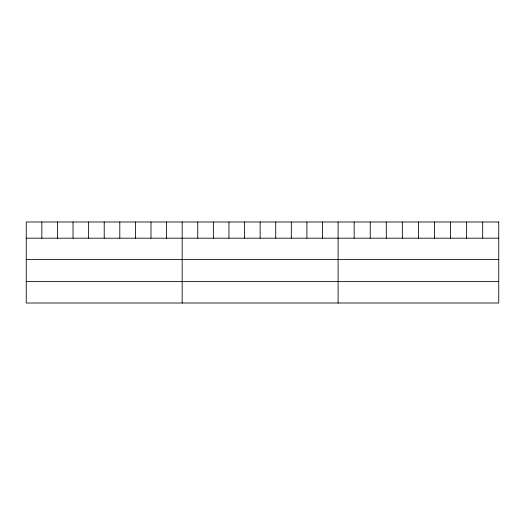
<?xml version="1.0" encoding="UTF-8"?>
<svg xmlns="http://www.w3.org/2000/svg" width="525" height="525" viewBox="0 0 525 525"><rect width="100%" height="100%" fill="white"/><g stroke="black" fill="none" stroke-linecap="round" stroke-linejoin="round"><path stroke-width="0.79" d="M26.25 238.179L498.75 238.179M26.25 259.573L498.75 259.573M26.25 281.617L498.75 281.617M482.685 221.99L482.685 238.179M466.62 221.99L466.62 238.179M450.555 221.99L450.555 238.179M434.49 221.99L434.49 238.179M418.425 221.99L418.425 238.179M402.36 221.99L402.36 238.179M386.295 221.99L386.295 238.179M370.23 221.99L370.23 238.179M354.165 221.99L354.165 238.179M338.1 221.99L338.1 303.01M322.507 221.99L322.507 238.179M306.915 221.99L306.915 238.179M291.322 221.99L291.322 238.179M275.73 221.99L275.73 238.179M260.137 221.99L260.137 238.179M244.545 221.99L244.545 238.179M228.952 221.99L228.952 238.179M213.36 221.99L213.36 238.179M197.768 221.99L197.768 238.179M182.175 221.99L182.175 303.01M166.583 221.99L166.583 238.179M150.99 221.99L150.99 238.179M135.398 221.99L135.398 238.179M119.805 221.99L119.805 238.179M104.213 221.99L104.213 238.179M88.62 221.99L88.62 238.179M73.028 221.99L73.028 238.179M57.435 221.99L57.435 238.179M41.843 221.99L41.843 238.179M498.75 221.99L26.25 221.99L26.25 303.01L498.75 303.01L498.75 221.99"/></g></svg>
